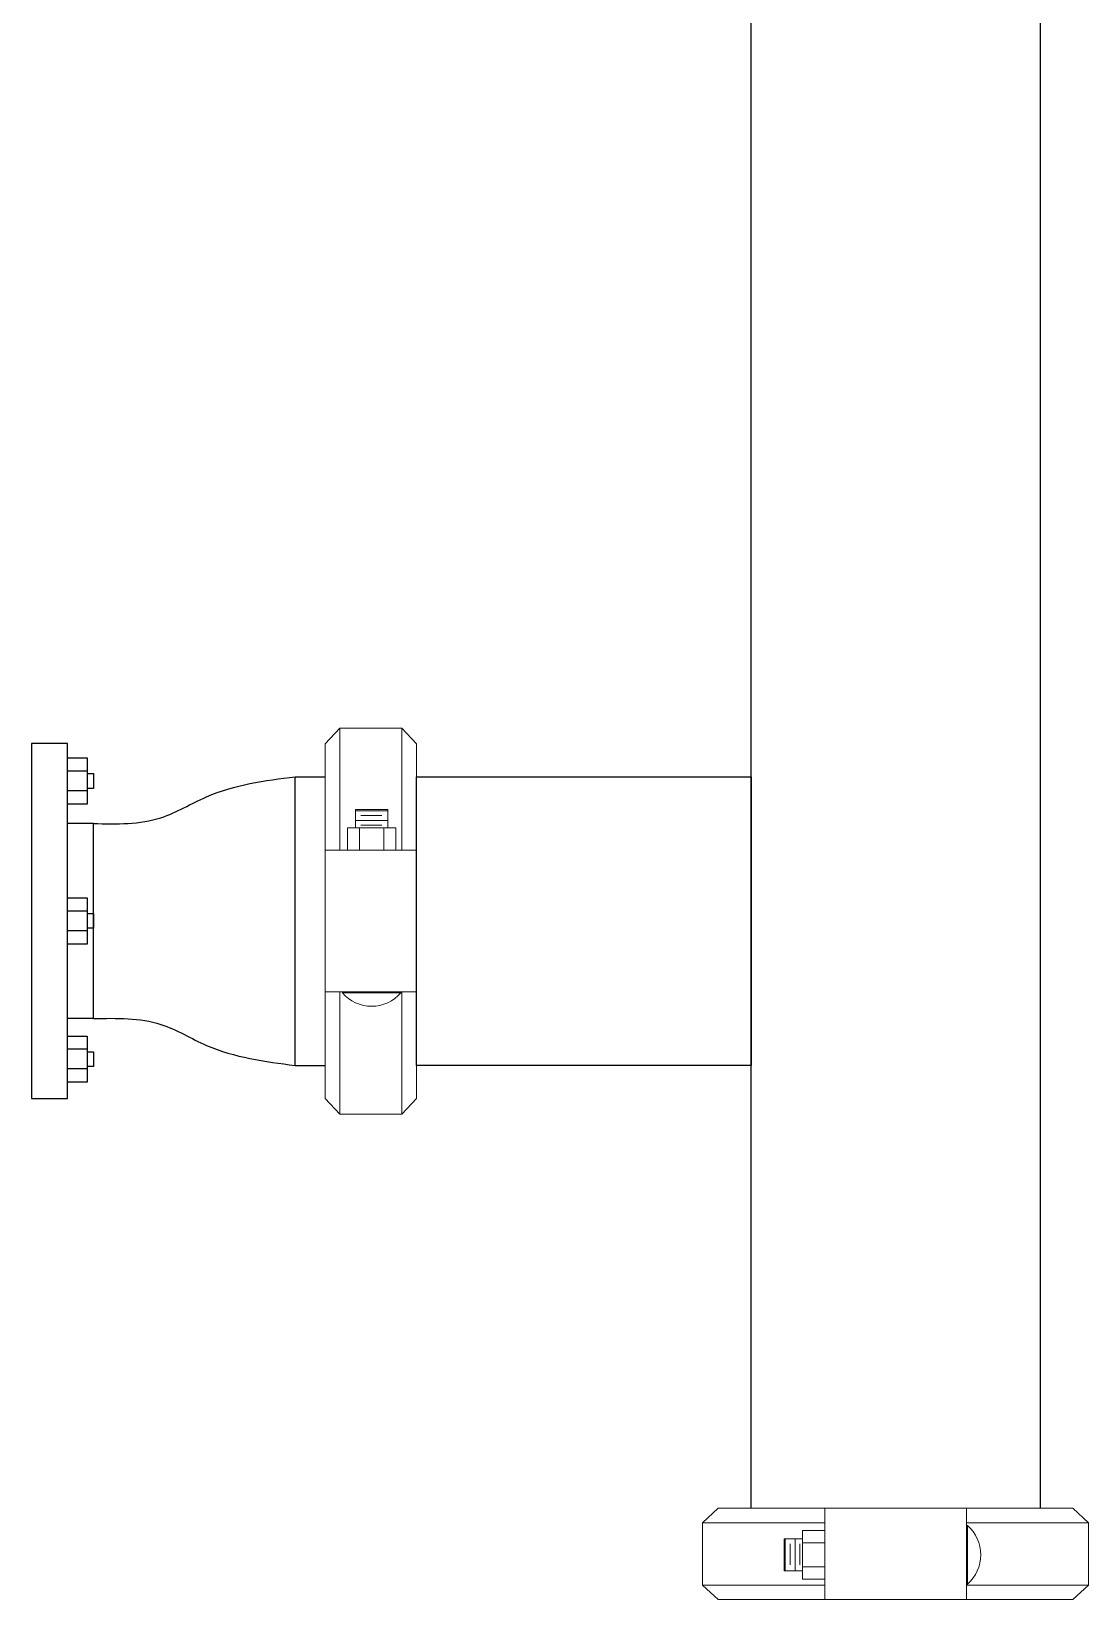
# Model space of a CAD drawing. Extents: x 226317 to 226469, y 8188101 to 8188260.
# Drawn here: x 226391.826 to 226392.243, y 8188233.595 to 8188234.214 of the extents above; entities that cross this region are included whole.
import ezdxf

# ---------------------------------------------------------------- set-up
doc = ezdxf.new("R2010")
doc.units = 0
doc.header["$LTSCALE"] = 15
doc.layers.get('0').update_dxf_attribs({"color": 250})
doc.layers.add('00-GTI-Acoples', color=250, linetype='Continuous')
doc.layers.add('A-SANITARIOS', color=250, linetype='Continuous')

# ---------------------------------------------------------------- blocks, each defined once
blk = doc.blocks.new('A$C363a55df')
at = {"layer": '00-GTI-Acoples', "linetype": 'Continuous', "lineweight": 0, "extrusion": (3.83476e-17, -1, 0)}
for p, q in [((-27.05, 104.99), (-18.41, 114.3)), ((-18.41, 41.91), (-18.41, 114.3)), ((18.41, 114.3), (-18.41, 114.3)), ((18.41, 41.91), (18.41, 114.3)), ((27.05, 104.99), (18.41, 114.3)), ((-27.05, 41.91), (-27.05, 104.99)), ((27.05, 41.91), (27.05, 104.99)), ((-9.02, 66.04), (0.51, 66.04)), ((-9.02, 55.14), (-9.02, 66.04)), ((0.51, 66.04), (10.03, 66.04)), ((10.03, 55.14), (10.03, 66.04)), ((-13.84, 41.91), (-13.84, 55.14)), ((-13.84, 55.14), (-6.67, 55.14)), ((-6.67, 41.91), (-6.67, 55.14)), ((-6.67, 55.14), (7.68, 55.14)), ((7.68, 41.91), (7.68, 55.14)), ((7.68, 55.14), (14.86, 55.14)), ((14.86, 41.91), (14.86, 55.14)), ((-27.05, 41.91), (-27.05, 21.6)), ((-25.36, 41.91), (-27.05, 41.91)), ((-6.41, 41.91), (-25.36, 41.91)), ((7.42, 41.91), (-6.41, 41.91)), ((26.41, 41.91), (7.42, 41.91)), ((27.05, 41.91), (26.41, 41.91)), ((27.05, 41.91), (27.05, 21.6)), ((-27.05, -21.6), (-27.05, 21.6)), ((27.05, -21.6), (27.05, 21.6)), ((-27.05, -21.6), (-27.05, -41.91)), ((27.05, -21.6), (27.05, -41.91)), ((-27.05, -41.91), (-25.36, -41.91)), ((-27.05, -104.99), (-27.05, -41.91)), ((-25.36, -41.91), (-6.41, -41.91)), ((-18.41, -114.3), (-18.41, -41.91)), ((-16.81, -42.54), (-16.81, -41.91)), ((-16.81, -42.54), (17.82, -42.54)), ((-6.41, -41.91), (7.42, -41.91)), ((7.42, -41.91), (26.41, -41.91)), ((17.82, -42.54), (17.82, -41.91)), ((18.41, -114.3), (18.41, -41.91)), ((26.41, -41.91), (27.05, -41.91)), ((27.05, -104.99), (27.05, -41.91)), ((-27.05, -104.99), (-18.41, -114.3)), ((27.05, -104.99), (18.41, -114.3)), ((18.41, -114.3), (-18.41, -114.3))]:
    blk.add_line(p, q, dxfattribs=at)
at = {"layer": '00-GTI-Acoples', "linetype": 'Continuous', "lineweight": 0}
for p, q in [((-27.05, 103.1), (-27.05, -103.1)), ((27.05, 103.1), (27.05, -103.1)), ((10.03, 65.3), (-9.02, 65.3)), ((10.03, 59.54), (-9.02, 59.54)), ((6.54, 62.48), (-5.98, 62.48)), ((6.54, 56.72), (-5.98, 56.72))]:
    blk.add_line(p, q, dxfattribs=at)
blk.add_arc((0.51, -27.56), 22.9, 220.87556, 319.12444, dxfattribs=at)
blk = doc.blocks.new('BOMBAS-28.02.2025')
at = {"layer": 'A-SANITARIOS', "color": 8}
for p, q in [((2.32326, -8.97643, 0), (2.30902, -8.97643, 0)), ((2.30902, -8.97643, 0), (2.30902, -9.11654, 0)), ((2.32326, -9.11654, 0), (2.32326, -8.97643, 0)), ((2.32326, -9.0003, 0), (2.32326, -8.98209, 0)), ((2.32326, -8.98209, 0), (2.33101, -8.98209, 0)), ((2.33101, -8.98209, 0), (2.33101, -9.0003, 0)), ((2.33101, -8.98728, 0), (2.32326, -8.98728, 0)), ((2.33101, -8.98728, 0), (2.32326, -8.98728, 0)), ((2.33101, -8.98829, 0), (2.33358, -8.98829, 0)), ((2.33358, -8.98829, 0), (2.33358, -8.9941, 0)), ((2.33101, -8.99507, 0), (2.32326, -8.99507, 0)), ((2.33101, -8.99507, 0), (2.32326, -8.99507, 0)), ((2.33358, -8.9941, 0), (2.33101, -8.9941, 0)), ((2.33101, -9.0003, 0), (2.32326, -9.0003, 0)), ((2.32326, -9.05554, 0), (2.32326, -9.03733, 0)), ((2.32326, -9.03733, 0), (2.33101, -9.03733, 0)), ((2.33101, -9.03733, 0), (2.33101, -9.05554, 0)), ((2.33101, -9.04252, 0), (2.32326, -9.04252, 0)), ((2.33101, -9.04252, 0), (2.32326, -9.04252, 0)), ((2.33101, -9.04353, 0), (2.33358, -9.04353, 0)), ((2.33358, -9.04353, 0), (2.33358, -9.04934, 0)), ((2.33101, -9.05032, 0), (2.32326, -9.05032, 0)), ((2.33101, -9.05032, 0), (2.32326, -9.05032, 0)), ((2.33358, -9.04934, 0), (2.33101, -9.04934, 0)), ((2.33101, -9.05554, 0), (2.32326, -9.05554, 0)), ((2.32326, -9.11011, 0), (2.32326, -9.0919, 0)), ((2.32326, -9.0919, 0), (2.33101, -9.0919, 0)), ((2.33101, -9.0919, 0), (2.33101, -9.11011, 0)), ((2.33101, -9.09709, 0), (2.32326, -9.09709, 0)), ((2.33101, -9.09709, 0), (2.32326, -9.09709, 0)), ((2.33101, -9.0981, 0), (2.33358, -9.0981, 0)), ((2.33358, -9.0981, 0), (2.33358, -9.10391, 0)), ((2.33101, -9.10488, 0), (2.32326, -9.10488, 0)), ((2.33101, -9.10488, 0), (2.32326, -9.10488, 0)), ((2.33358, -9.10391, 0), (2.33101, -9.10391, 0)), ((2.33101, -9.11011, 0), (2.32326, -9.11011, 0)), ((2.30902, -9.11654, 0), (2.32326, -9.11654, 0))]:
    blk.add_line(p, q, dxfattribs=at)
at = {"layer": 'A-SANITARIOS', "color": 8, "linetype": 'Continuous'}
for p, q in [((2.4132, -9.10349, 0), (2.4132, -8.98949, 0)), ((2.4132, -9.09649, 0), (2.4132, -8.99649, 0)), ((2.33358, -9.00798, 0), (2.32326, -9.00798, 0)), ((2.33358, -9.00798, 0), (2.32326, -9.00798, 0)), ((2.33358, -9.08499, 0), (2.33358, -9.00798, 0)), ((2.33358, -9.08499, 0), (2.33358, -9.00825, 0)), ((2.33358, -9.08499, 0), (2.32326, -9.08499, 0)), ((2.33358, -9.08499, 0), (2.32326, -9.08499, 0))]:
    blk.add_line(p, q, dxfattribs=at)
at = {"layer": 'A-SANITARIOS', "color": 8, "elevation": 0}
for points in [[(2.59318, -9.27828), (2.59318, -7.41469), (2.70718, -7.41469), (2.70718, -9.27828)], [(2.33101, -8.98829), (2.33358, -8.98829), (2.33358, -8.9941), (2.33101, -8.9941)], [(2.4132, -8.98949), (2.42497, -8.98949)], [(2.33101, -9.04353), (2.33358, -9.04353), (2.33358, -9.04934), (2.33101, -9.04934)], [(2.33101, -9.0981), (2.33358, -9.0981), (2.33358, -9.10391), (2.33101, -9.10391)], [(2.4132, -9.10349), (2.42497, -9.10349)]]:
    blk.add_lwpolyline(points, dxfattribs=at)
at = {"layer": 'A-SANITARIOS', "color": 8}
for points, elevation in [([(2.30902, -9.11654), (2.32326, -9.11654), (2.32326, -8.97643), (2.30902, -8.97643)], 0.00004), ([(2.33101, -9.0003), (2.32326, -9.0003), (2.32326, -8.98209), (2.33101, -8.98209)], 0.00004), ([(2.59318, -8.98949), (2.59318, -9.10349), (2.46104, -9.10349), (2.46104, -8.98949)], 0), ([(2.33101, -9.05554), (2.32326, -9.05554), (2.32326, -9.03733), (2.33101, -9.03733)], 0.00004), ([(2.33101, -9.11011), (2.32326, -9.11011), (2.32326, -9.0919), (2.33101, -9.0919)], 0.00004)]:
    blk.add_lwpolyline(points, close=True, dxfattribs=dict(at, elevation=elevation))
at = {"layer": 'A-SANITARIOS', "color": 8, "linetype": 'Continuous'}
for points in [[(2.33358, -9.00798, 0), (2.36018, -9.00568, 0), (2.37818, -8.9974, 0), (2.4132, -8.98949, 0)], [(2.33358, -9.08499, 0), (2.36018, -9.08729, 0), (2.37818, -9.09557, 0), (2.4132, -9.10349, 0)]]:
    blk.add_spline(points, degree=3, dxfattribs=at)
at = {"layer": 'A-SANITARIOS', "color": 8, "linetype": 'Continuous', "lineweight": 0, "xscale": 0.0006666666666666666, "yscale": 0.0006666666666666666, "zscale": 0.0006666666666666666}
blk.add_blockref('A$C363a55df', (2.44301, -9.04649, 0), dxfattribs=at)
at = {"layer": 'A-SANITARIOS', "color": 8, "linetype": 'Continuous', "lineweight": 0, "xscale": -0.0006666666666666669, "yscale": 0.0006666666666666669, "zscale": 0.0006666666666666666, "rotation": 90}
blk.add_blockref('A$C363a55df', (2.65018, -9.29631, 0), dxfattribs=at)

msp = doc.modelspace()

# ---------------------------------------------------------------- block references
msp.add_blockref('BOMBAS-28.02.2025', (226389.51709, 8188242.90961))

doc.saveas('drawing.dxf')
